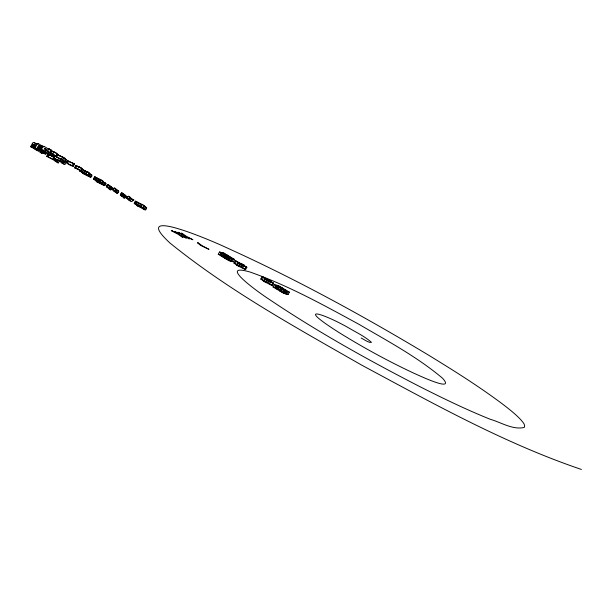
<?xml version="1.0" encoding="UTF-8"?>
<svg xmlns="http://www.w3.org/2000/svg" width="612" height="612" viewBox="0 0 612 612"><rect width="100%" height="100%" fill="white"/><g stroke="black" fill="none" stroke-linecap="round" stroke-linejoin="round"><path stroke-width="0.92" d="M82.628 172.339C80.983 172.576 94.126 180.594 91.486 174.91M88.763 173.487L91.815 175.652M60.075 156.366L60.106 156.114A11.574 1.071 29 0 1 61.751 156.664L63.732 157.705L63.679 158.248M70.587 164.299L70.334 165.278L73.256 166.265L74.526 163.962L68.269 160.987L66.991 163.289L70.334 165.278M59.785 158.194L59.601 158.875L61.124 159.717A7.604 4.498 -64.3 0 0 62.133 159.35M118.782 191.043C116.663 190.233 113.465 185.467 113.495 190.271A7.268 0.673 29 0 0 117.068 193.239C120.947 191.533 116.823 190.73 115.676 189.666M129.461 197.186C130.302 198.326 130.471 196.528 128.558 196.253C126.095 196.536 127.518 200.407 129.407 199.076C130.784 195.435 134.808 202.205 130.999 201.555M81.128 169.134L81.197 168.614A6.556 0.604 29 0 0 85.32 170.924L87.883 172.293M131.083 201.05C130.325 201.83 127.426 198.709 127.503 198.64M90.316 176.585L90.209 177.212M94.669 176.83L93.414 179.132A7.268 0.673 29 0 0 101.722 183.256C106.404 179.959 95.679 180.288 94.715 176.83A7.268 0.673 29 0 0 103 180.953M109.716 189.139C107.536 186.958 105.256 187.731 108.095 184.694A7.268 0.673 29 0 1 111.56 187.563M87.906 171.949C82.253 175.17 93.406 176.241 87.906 171.949A7.191 0.666 29 0 1 86.154 171.306M101.064 180.563L100.36 182.215L101.722 183.256M109.296 188.389C107.697 189.728 113.235 190.829 111.698 187.677M123.15 196.322C123.142 200.315 125.575 195.764 127.48 197.393M137.302 202.281L135.489 201.187L142.367 204.553L141.173 206.512L142.894 207.69L144.126 205.839L142.749 204.668M103.673 184.556L104.713 185.635L105.907 183.355A7.268 0.673 29 0 0 102.518 181.458M107.934 185.26L107.957 185.214A7.933 0.734 29 0 1 111.782 188.458M122.186 196.138C119.371 195.106 121.421 195.496 122.033 192.987A7.268 0.673 29 0 1 125.529 195.894L127.732 196.934A7.933 0.734 29 0 0 127.449 196.88M135.489 201.187L134.212 203.459L137.631 205.777M141.471 206.971L134.694 203.605L135.986 201.302M142.068 207.736C145.174 211.966 149.297 207.766 143.537 205.624M108.072 184.656L107.238 184.786L106.327 186.828M122.048 193.002L121.207 193.124L120.289 195.159M36.399 148.311L35.764 149.466L30.6 146.681L32.513 143.231A1.323 1.247 -76 0 1 34.226 142.718L36.575 144.118M30.6 146.681L31.464 146.903L32.742 144.6L35.756 146.092L32.742 144.6M35.114 147.247L34.479 148.395L32.329 147.117L33.606 144.815M33.193 147.331L34.471 145.029L35.335 145.243L34.058 147.546L35.343 148.617L32.329 147.117M34.058 147.546L34.922 147.76L36.842 144.31A1.323 1.247 -76 0 1 38.556 143.797L43.238 146.597M42.021 149.71L41.387 150.866L42.251 151.08L37.087 148.303L38.365 146L40.078 145.488L44.401 146.566L49.87 149.825M42.006 150.453L41.371 151.608L37.072 149.045L38.349 146.742M37.087 148.303L37.952 148.517L39.229 146.214L41.494 147.339M35.764 149.466L34.899 149.251L37.049 150.529L37.684 149.382M41.608 148.861L40.966 150.017L38.816 148.731L40.094 146.429L41.524 147.285M37.049 150.529L37.913 150.743L39 148.961M39.237 149.58L40.086 148.05M38.816 148.731L39.681 148.945L40.958 146.643M39.681 148.945L41.83 150.231L40.545 149.16L41.823 146.857M40.545 149.16L41.417 149.374L42.687 147.071L44.401 146.566M43.559 150.659L44.837 148.356L46.986 149.642L45.709 151.944L41.417 149.374M41.387 150.866L43.536 152.143L44.171 150.996M43.536 152.143L44.401 152.365L45.036 151.21M44.844 151.722L46.122 149.42L46.986 149.642M47.667 151.003L48.945 148.701L51.523 150.238A5.485 5.164 -76 0 0 50.987 153C40.805 146.038 56.87 160.512 57.138 153.589L54.56 152.051L52.525 153.903L55.86 155.892M44.401 152.365L48.7 154.928L47.415 153.857L48.501 152.074M59.601 160.619L58.324 162.922L57.459 162.708L53.382 159.824L46.711 156.297L47.988 153.995M46.711 156.297L47.583 156.511L48.853 154.209M47.415 153.857L49.564 155.142L50.199 153.987M45.709 151.944L50.008 154.507L50.857 152.969M49.564 155.142L50.429 155.356L48.279 154.071L52.158 155.785L53.007 154.255M67.817 162.67L66.088 162.234L64.811 164.544L63.946 164.322L59.869 161.446L53.206 157.911L54.483 155.609M53.206 157.911L54.07 158.133L55.348 155.831L57.077 156.259M47.583 156.511L53.604 159.51L54.46 157.972M59.586 158.868L56.25 156.879L57.528 154.576L64.864 158.194L63.311 160.52L64.642 161.775L61.108 159.77A5.485 5.164 -76 0 0 62.126 159.059M55.309 161.43L56.159 159.893M58.324 162.922L55.753 160.788L57.482 161.224L58.339 159.686M54.07 158.133L60.098 161.124L60.948 159.587M56.25 156.879L61.437 159.219L62.715 156.917M60.098 161.124L61.827 161.553L62.676 160.023M61.797 163.044L62.646 161.507M64.489 161.775L65.92 159.472M64.811 164.544L62.24 162.41L63.977 162.838L65.254 160.535L68.116 162.241M67.045 163.297L72.178 165.63L73.455 163.328M80.776 170.756L77.418 168.759L79.476 166.915L82.046 168.453L80.776 170.756L74.511 167.772L75.789 165.47L77.602 166.257M100.651 182.613L93.865 179.247L95.097 177.602M110.03 186.905L109.67 187.547C113.304 190.064 114.222 188.572 110.03 186.905A7.933 0.734 29 0 1 112.134 188.595M118.04 192.826L115.178 190.952L116.066 189.529M125.69 197.271L125.919 196.857A7.933 0.734 29 0 1 127.61 197.684M127.143 197.63L127.373 197.217A7.933 0.734 29 0 1 127.258 197.056M218.255 254.286L219.532 251.983L223.854 253.062L234.603 259.473L233.325 261.775L229.003 260.697L218.255 254.286L222.584 255.365L233.325 261.775M222.584 255.365L223.854 253.062M229.003 260.697L230.273 258.394L234.603 259.473M236.523 265.18L237.005 265.21L233.952 263.053L235.23 260.743L244.272 265.241C240.906 267.742 243.347 268.171 245.557 269.678L246.835 267.375L243.775 265.264L244.272 265.241A7.933 0.734 29 0 1 235.23 260.743L238.29 262.854L236.523 265.18L245.557 269.678M233.952 263.053L234.817 263.267L236.094 260.964M238.665 266.465L239.942 264.162L246.835 267.375A7.933 0.734 29 0 0 237.793 262.877L239.942 264.162M234.817 263.267L240.845 266.258L242.123 263.956M244.693 269.456L245.97 267.153M263.374 281.206L263.871 281.183L260.811 279.072L262.089 276.769L271.131 281.26L269.357 283.586L272.417 285.697L273.694 283.394L270.634 281.283L271.131 281.26A7.933 0.734 29 0 1 262.089 276.769L265.149 278.881L263.374 281.206L272.417 285.697M260.811 279.072L261.676 279.286L262.953 276.984A7.933 0.734 29 0 1 266.801 280.189L273.694 283.394A7.933 0.734 29 0 0 264.652 278.904L266.801 280.189L265.524 282.492M261.676 279.286L267.704 282.285L268.982 279.982A7.933 0.734 29 0 0 272.83 283.18L271.552 285.483M273.044 286.974L274.321 284.672L278.651 285.75L289.392 292.161L288.114 294.464L283.792 293.385L273.044 286.974L277.374 288.053L288.114 294.464M277.374 288.053L278.651 285.75M283.792 293.385L285.062 291.082L289.392 292.161M135.198 203.13L141.25 206.076M145.939 209.541L142.91 207.376L143.399 207.353M111.116 189.666L111.147 189.613A7.933 0.734 29 0 0 107.291 186.415M91.012 175.33L91.356 174.833L90.285 174.206M131.871 199.634L132.766 199.382M98.188 182.024L97.736 182.277L104.132 185.513M52.494 153.895L51.01 153.077A7.604 4.353 -50.1 0 1 50.62 152.013L50.559 151.439M77.433 168.767L74.511 167.772M145.993 207.774L146.712 207.705M105.318 183.286L105.907 183.355M84.043 173.227A6.556 0.604 29 0 1 79.95 170.924L80.44 170.388L86.46 173.387M87.692 175.537L82.842 173.089M82.674 172.722L87.631 175.33M82.704 173.265L82.352 173.204M143.422 205.242L143.82 205.311M137.493 205.961L145.434 210.008M142.145 207.544L142.542 207.613M83.982 170.411L85.297 170.893M114.253 190.883L115.041 190.814M124.764 195.32L125.575 195.932M79.904 170.909L79.453 170.794L82.628 172.775M93.865 179.247L93.437 179.14M134.694 203.605L134.257 203.49M64.864 158.194L65.928 159.449M89.061 173.471L90.148 174.129M144.042 206.206L143.491 206.007M278.621 287.235L279.11 287.212L276.05 285.1L274.773 287.403L277.833 289.514L277.343 289.537M285.093 289.598L284.603 289.621L287.663 291.725L286.385 294.028L283.325 291.924L283.815 291.901M48.945 148.701L49.817 149.657M137.149 205.892L137.149 204.676M38.365 146L42.687 147.071M51.27 151.263L55.118 152.694M56.419 154.782L59.012 155.433M41.371 151.608L40.507 151.394L45.671 154.17L40.928 152.243L42.205 153.314L41.341 153.092L37.913 150.743M67.159 161.193L69.753 161.836M71.352 162.67A10.917 1.01 29 0 1 72.69 163.152L74.526 163.962M53.604 159.51L57.482 161.224M127.288 197.745L126.906 197.638L127.61 197.951M125.299 197.6L127.594 198.456M83.431 173.846L84.762 173.732M101.898 180.303L95.158 176.945M100.406 181.71L94.401 178.719M97.446 182.2L96.183 181.427L96.107 180.639A7.933 0.734 29 0 1 105.142 185.13M138.22 206.535L139.819 206.512L144.072 208.669M57.138 153.589L56.625 153.413M82.046 168.453L81.082 168.07M127.074 197.684L124.634 196.383L124.84 195.962A7.933 0.734 29 0 0 121.704 193.943L125.774 196.169L125.774 196.743L121.451 194.402L123.716 195.771M87.103 172.232L81.075 169.241M141.892 204.921L135.864 201.929M282.943 288.313L276.915 285.322L275.637 287.625L281.665 290.616M280.77 288.52L286.798 291.511L285.521 293.814L279.493 290.822M581.4 469.45C504.357 443.325 432.891 403.339 361.432 364.989C295.871 327.412 228.957 290.776 170.044 243.086C127.12 203.536 217.589 243.392 224.68 246.835C294.571 278.338 361.975 315.157 427.673 354.608C453.163 370.191 478.538 386.08 502.475 403.997C508.802 408.862 515.159 413.781 520.667 419.58C522.243 421.714 525.815 424.506 524.277 427.436C512.833 430.152 501.144 422.387 490.304 419.297C466.084 409.566 442.591 398.129 419.312 386.363C367.605 359.741 316.664 331.375 268.438 298.809C263.405 295.688 214.766 261.86 250.086 272.042C288.237 285.467 323.809 305.174 359.229 324.467C387.763 341.144 417.3 356.926 442.66 378.331C456.277 393.417 416.795 374.376 414.676 373.588C388.964 361.608 364.01 348.006 339.882 333.081C292.85 303.338 324.016 313.704 348.978 328.078C356.612 332.568 364.844 336.462 371.499 342.376C369.013 343.21 364.125 339.4 361.164 338.046M125.85 197.225L125.605 197.148A7.933 0.734 29 0 0 125.843 197.194L127.602 198.219M98.739 182.07L99.435 182.338M85.022 173.823L87.876 175.193M79.438 170.786L79.568 170.174L80.555 170.771M117.053 193.231L117.175 192.612A7.933 0.734 29 0 1 113.319 189.406M112.883 188.932C110.634 188.588 113.243 190.133 114.26 190.462M56.365 153.298L55.371 152.824M99.404 179.943L99.45 179.959A7.268 0.673 29 0 1 100.047 180.219M100.062 182.613L101.301 183.233M80.868 167.971L75.789 165.47M121.405 195.075L120.396 194.532M55.348 155.831L56.855 156.573M37.952 148.517L40.966 150.017M50.36 154.958L54.131 156.833M51.645 156.029L53.91 157.146M31.464 146.903L34.479 148.395M127.87 198.594L128.834 199.114M123.991 195.794L124.052 195.825A7.925 0.956 26.6 0 1 124.909 196.49M101.416 183.294L101.883 183.539M114.612 190.944L113.541 190.301M51.163 150.621L52.892 151.485A11.574 1.071 29 0 0 54.522 152.028M88.327 175.437L89.788 176.271M102.525 183.898L103.107 184.227M129.01 199.214L129.415 199.451M144.577 208.96L144.998 209.901M51.439 150.759L52.999 151.692L51.148 150.766M57.528 154.576L61.315 156.802M65.147 159.089L70.847 162.524M105.455 183.24L103.153 181.917A7.933 0.734 29 0 1 102.495 181.611M146.276 207.598L143.552 206.175L146.605 208.34M107.605 184.526L108.576 185.115M121.566 192.857L124.955 195.167M118.674 191.671L117.925 191.219M132.643 200.002L129.637 197.982M219.532 251.983L230.273 258.394M274.321 284.672L285.062 291.082M121.031 193.377L121.788 193.836M107.069 185.046L107.811 185.497M61.437 159.219L63.587 160.497M72.178 165.63L73.256 166.265M240.845 266.258L242.995 267.543M267.704 282.285L269.854 283.563M106.427 186.201L107.383 186.775M117.504 193.346L114.123 191.051M52.318 155.073L54.468 156.358M34.471 145.029L35.901 145.886M50.008 154.507L52.158 155.785M61.827 161.553L63.977 162.838M34.922 147.76L37.072 149.045M135 201.715L135.979 202.304M91.18 176.799L88.12 174.688M134.357 202.863L136.132 203.957M81.694 169.073L83.745 170.442M108.638 185.153L110.994 186.836M122.576 194.463L123.945 195.343M80.968 171.031L81.671 171.482M137.409 202.35L138.182 202.87M96.275 181.504L96.321 181.535A7.268 0.673 29 0 1 104.606 185.65M129.132 198.885L130.448 200.017M101.554 182.667L102.678 183.378L103.038 182.728L102.51 182.407A7.933 0.734 29 0 1 102.984 182.705M108.622 187.57L109.242 188.029M84.548 171.031L84.158 170.748M128.229 199.152L128.818 199.948M130.058 200.239L129.522 199.841M81.947 171.674L82.589 172.209M88.686 172.844L88.556 172.745A4.468 0.413 29 0 0 88.694 172.882L88.74 172.882M129.461 199.787L128.053 198.609M101.278 182.475L101.278 182.208A7.933 0.734 29 0 1 100.934 182.062M64.803 161.17L66.088 162.234M44.837 148.356L46.122 149.42M129.729 200.422L128.849 199.657M97.928 180.838L97.698 180.9A7.933 0.734 29 0 1 102.625 183.348M87.746 175.468L87.738 175.453A4.468 0.413 29 0 1 87.279 175.047M63.946 157.98A11.574 1.071 29 0 1 63.288 157.95M74.09 163.917A10.22 3.312 -59.2 0 1 73.639 164.33M71.948 165.5A10.22 3.312 -59.2 0 1 71.436 165.714M79.407 166.877A10.917 1.01 29 0 1 77.632 166.28M76.431 168.147A10.22 3.312 -59.2 0 1 76.179 165.623M50.719 150.185A11.574 1.071 29 0 1 51.561 150.261M91.945 175.024A6.579 0.604 29 0 1 88.969 173.135M88.641 172.553A7.245 0.666 29 0 1 89.077 172.645M86.629 174.252A7.191 0.666 29 0 1 84.877 173.617M87.363 174.856A7.245 0.666 29 0 1 87.807 174.948M90.668 177.327A6.579 0.604 29 0 1 87.646 175.415M102.579 182.996A7.933 0.734 29 0 1 93.537 178.505M95.143 177.924A7.933 0.734 29 0 1 94.179 177.358M102.449 182.093A7.933 0.734 29 0 1 105.784 183.983M109.709 187.57A7.933 0.734 29 0 1 111.774 189.246M114.758 190.722A7.933 0.734 29 0 1 112.983 189.253M113.526 188.848A7.933 0.734 29 0 1 113.342 188.603M118.345 190.936A7.268 0.673 29 0 1 114.819 188.006M113.886 188.817A7.933 0.734 29 0 1 113.962 188.259M106.756 186.935A7.268 0.673 29 0 1 110.29 189.865M125.016 197.209A7.887 0.949 32.8 0 1 124.565 197.041M125.919 196.857A7.933 0.734 29 0 1 126.034 197.018M127.571 197.492A7.887 0.505 25.2 0 1 127.35 197.339M122.01 194.83A7.772 1.331 28.6 0 1 125.452 197.653M126.975 197.531A7.925 0.635 30.5 0 1 126.959 197.439M127.357 197.209A7.933 0.734 29 0 1 124.863 195.97M127.61 196.919A7.933 0.734 29 0 1 127.931 196.59M125.483 197.171A7.925 0.826 27.5 0 1 125.69 197.401M129.377 199.244A7.925 0.513 31.4 0 1 128.849 198.877M125.904 197.454A7.918 1.094 30.2 0 1 127.732 198.349M121.895 193.599A7.933 0.734 29 0 1 125.751 196.796M132.314 199.267A7.268 0.673 29 0 1 128.78 196.337M133.952 199.956A6.916 1.392 32.6 0 1 133.286 199.504M133.607 200.552A7.589 1.316 32.9 0 1 132.911 200.07M122.216 194.983A6.916 1.997 71.4 0 1 122.255 195.595M124.534 196.819A7.749 1.522 48.1 0 1 124.955 197.798M121.344 195.327A7.092 1.27 28.9 0 1 124.458 197.867M123.731 197.133A7.076 1.423 49 0 1 124.114 198.066M122.293 195.794A7.589 2.066 66.1 0 1 122.408 196.544M121.536 196.077A4.888 0.949 27.8 0 1 122.813 197.003M121.673 195.45A4.246 0.872 28.7 0 1 122.507 196.077M38.625 143.835A17.878 1.652 29 0 1 34.28 142.757M36.812 144.371A17.87 5.791 -59.2 0 1 32.467 143.292M52.15 156.412A17.924 16.876 -76 0 1 51.699 156.06M57.084 155.15A17.878 1.652 29 0 1 56.595 154.851M54.667 155.999A17.87 16.822 -76 0 1 53.405 154.614M223.043 256.826C225.124 254.21 224.413 254.431 221.261 252.412L219.983 254.714L223.043 256.826M228.536 259.182L231.596 261.339L232.874 259.037C229.485 257.698 230.288 255.005 228.59 259.151M225.331 254.806L228.804 256.642L225.331 254.806M222.125 252.626L220.848 254.936L226.876 257.927L228.154 255.625L222.125 252.626M225.981 255.831L224.703 258.134L230.732 261.125L232.009 258.822L225.981 255.831M172.202 230.869L171.337 230.655L178 234.182L182.078 237.058L182.942 237.28L181.014 235.674L186.4 238.137L179.737 234.61L175.659 231.726L174.795 231.512L176.723 233.111L172.202 230.869M178.689 232.483L177.824 232.269L184.495 235.796L188.565 238.68L189.429 238.894L187.501 237.295L192.895 239.751L186.224 236.224L182.147 233.348L181.282 233.126L183.21 234.725L178.689 232.483M198.265 242.956L197.401 242.742L200.606 245.412L209.006 249.367L202.335 245.84L198.265 242.956M225.048 257.583L226.562 258.471L225.048 257.583"/></g></svg>
